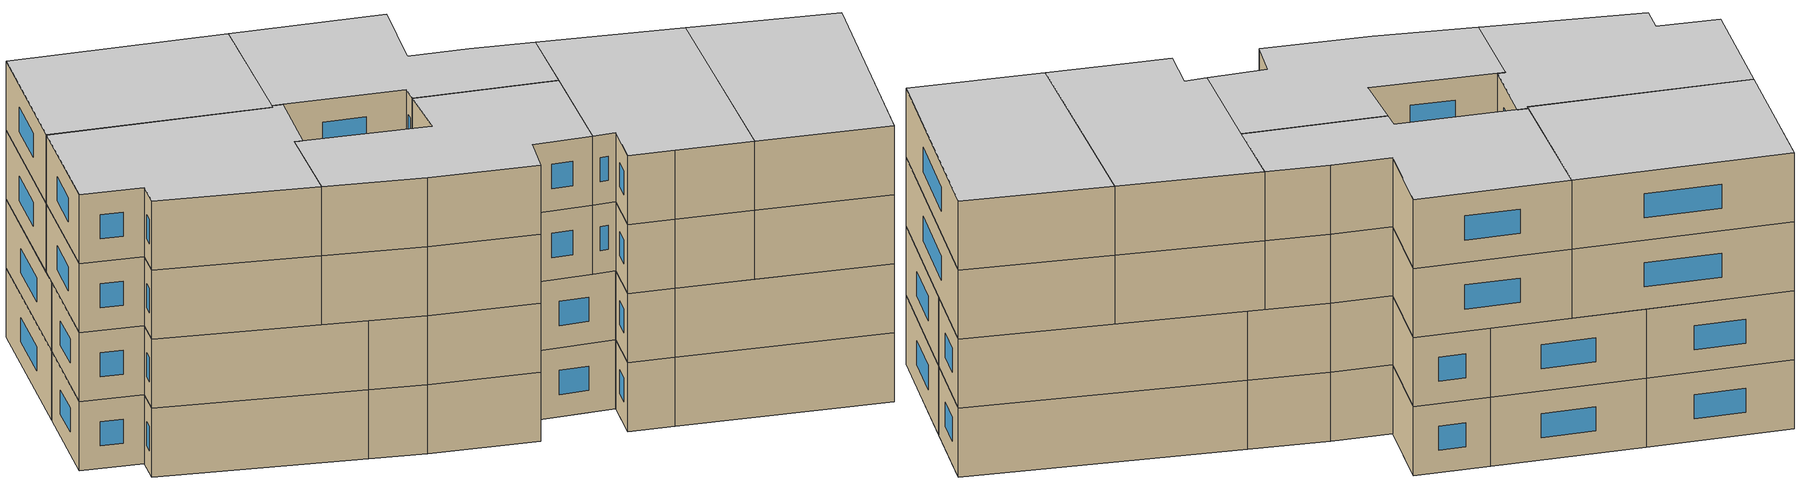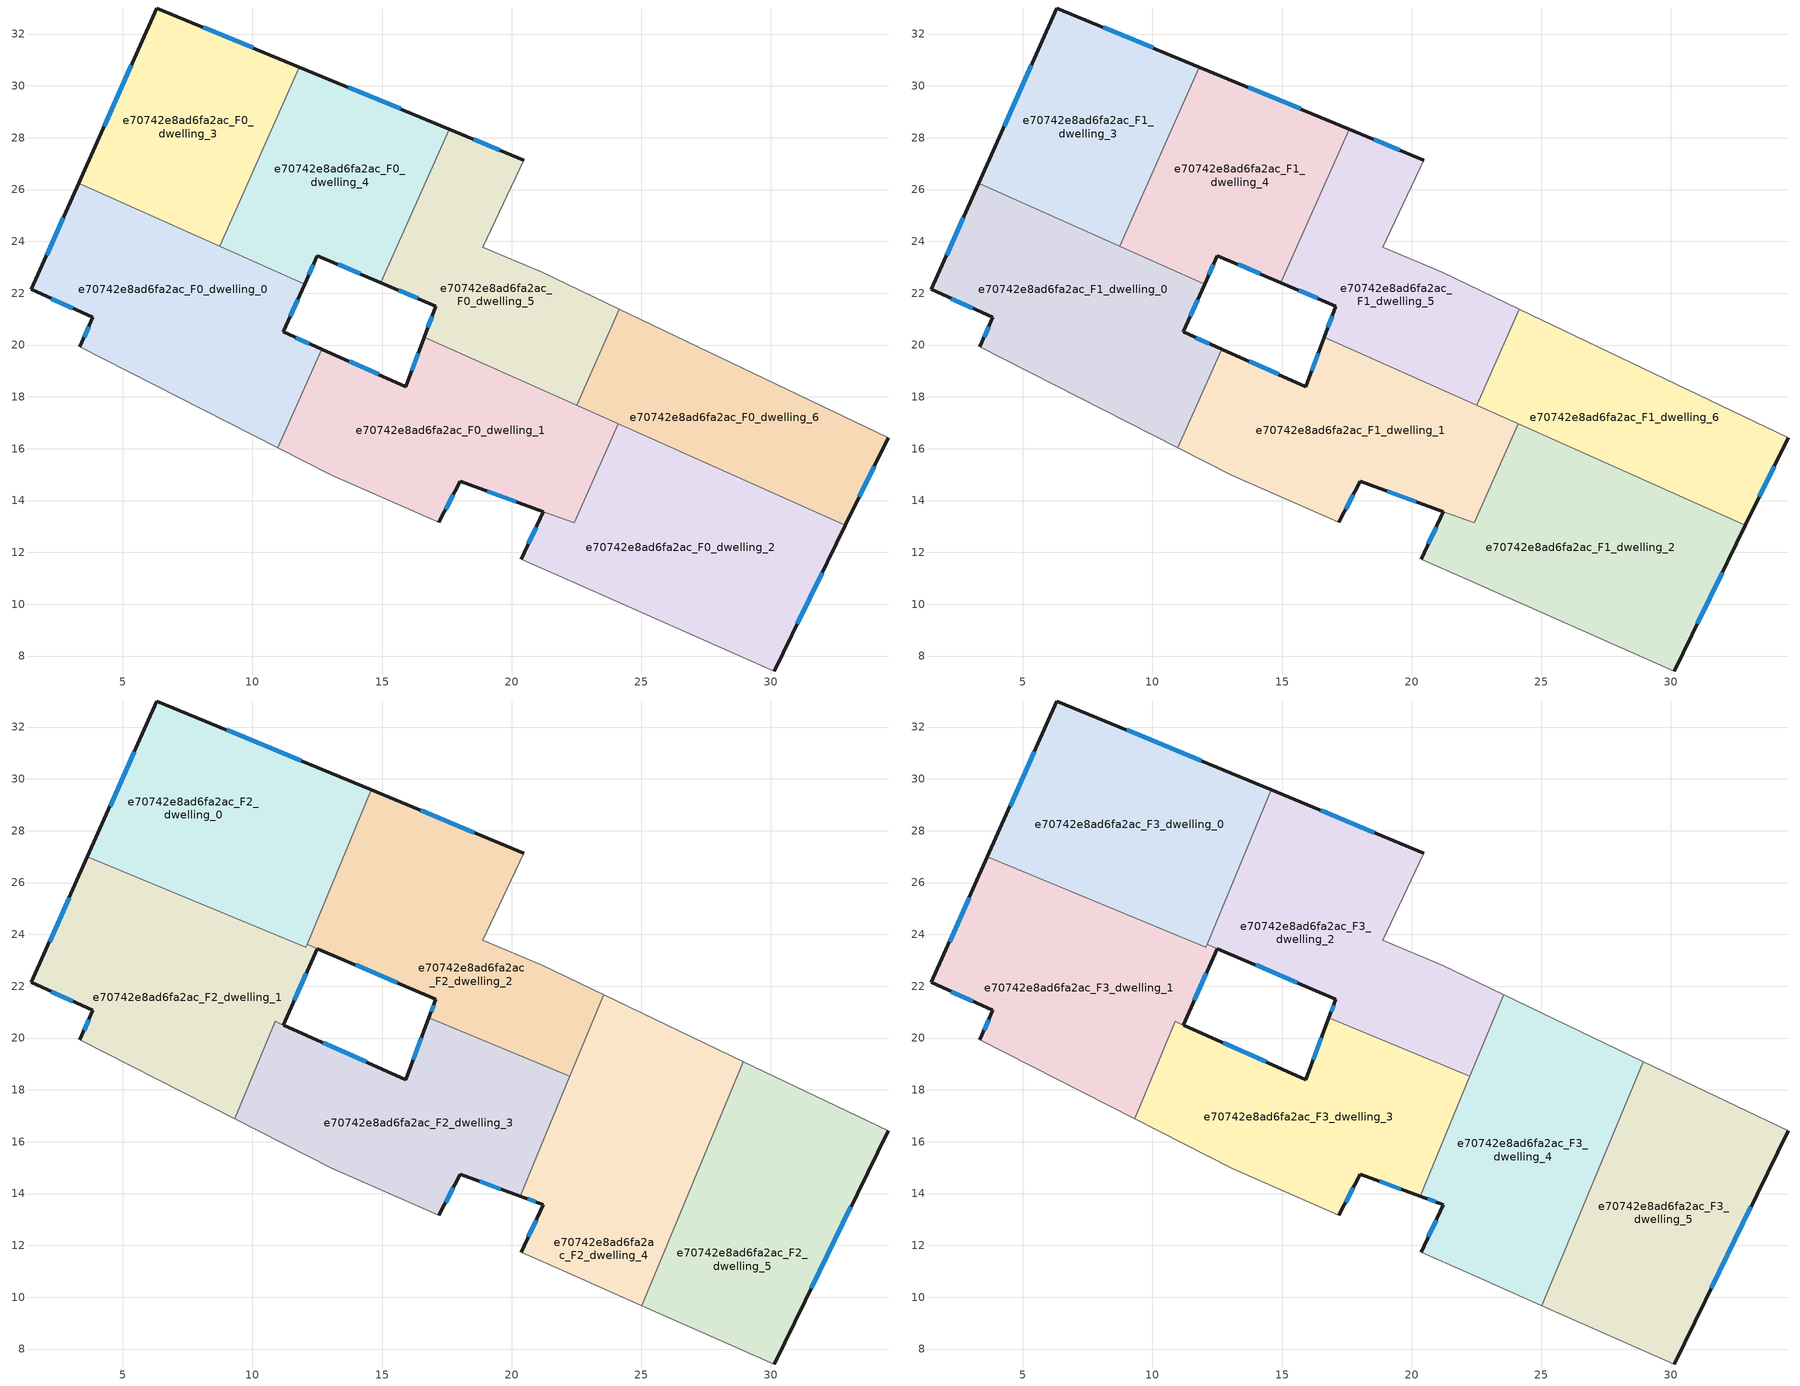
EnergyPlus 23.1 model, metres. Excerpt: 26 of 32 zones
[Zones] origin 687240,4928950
e70742e8ad6fa2ac_F0_dwelling_0
 floor ground (EU_floor_Construction): 12.01,22.35 11.19,20.5 12.68,19.84 10.98,16.04 3.34,19.93 3.84,21.07 1.47,22.14 3.3,26.23 z0
 wall outside (EU_wall_Construction): 12.68,19.84 11.19,20.5 12.01,22.35 / 3.3,26.23 1.47,22.14 3.84,21.07 3.34,19.93 z0:3
 wall to e70742e8ad6fa2ac_F0_dwelling_1 (EU_wall_Construction): 10.98,16.04 12.68,19.84 z0:3
 wall adiabatic (EU_wall_Construction): 3.34,19.93 10.98,16.04 z0:3
 wall to e70742e8ad6fa2ac_F0_dwelling_3 (EU_wall_Construction): 8.73,23.81 3.3,26.23 z0:3
 wall to e70742e8ad6fa2ac_F0_dwelling_4 (EU_wall_Construction): 12.01,22.35 8.73,23.81 z0:3
 window (EU_Window_Construction): 12.19,20.06 11.68,20.29 / 3.68,20.7 3.51,20.3 / 2.24,21.79 3.07,21.42 / 2.7,24.9 2.07,23.47 / 11.46,21.11 11.75,21.75 z0.98:2.02
e70742e8ad6fa2ac_F0_dwelling_1
 floor ground (EU_floor_Construction): 24.12,16.96 22.42,13.14 18.01,14.75 17.19,13.16 13.05,14.99 10.98,16.04 12.68,19.84 15.92,18.39 16.63,20.29 z0
 wall outside (EU_wall_Construction): 17.19,13.16 18.01,14.75 21.22,13.58 / 16.63,20.29 15.92,18.39 12.68,19.84 z0:3
 wall adiabatic (EU_wall_Construction): 10.98,16.04 13.05,14.99 17.19,13.16 z0:3
 wall to e70742e8ad6fa2ac_F0_dwelling_2 (EU_wall_Construction): 21.22,13.58 22.42,13.14 24.12,16.96 z0:3
 wall to e70742e8ad6fa2ac_F0_dwelling_5 (EU_wall_Construction): 22.51,17.67 16.63,20.29 z0:3
 wall to e70742e8ad6fa2ac_F0_dwelling_6 (EU_wall_Construction): 24.12,16.96 22.51,17.67 z0:3
 window (EU_Window_Construction): 19.06,14.37 20.18,13.96 / 17.46,13.67 17.75,14.23 / 14.87,18.87 13.73,19.37 / 16.4,19.68 16.15,19.01 z0.98:2.02
e70742e8ad6fa2ac_F0_dwelling_2
 floor ground (EU_floor_Construction): 32.88,13.05 30.12,7.42 22.12,10.96 20.37,11.75 21.22,13.58 22.42,13.14 24.12,16.96 z0
 wall outside (EU_wall_Construction): 21.22,13.58 20.37,11.75 / 30.12,7.42 32.88,13.05 z0:3
 wall adiabatic (EU_wall_Construction): 20.37,11.75 22.12,10.96 30.12,7.42 z0:3
 wall to e70742e8ad6fa2ac_F0_dwelling_6 (EU_wall_Construction): 32.88,13.05 24.12,16.96 z0:3
 window (EU_Window_Construction): 20.95,12.98 20.65,12.34 / 31.02,9.25 31.98,11.22 z0.98:2.02
e70742e8ad6fa2ac_F0_dwelling_3
 floor ground (EU_floor_Construction): 11.81,30.72 8.73,23.81 3.3,26.23 6.31,33 z0
 wall outside (EU_wall_Construction): 11.81,30.72 6.31,33 3.3,26.23 z0:3
 wall to e70742e8ad6fa2ac_F0_dwelling_4 (EU_wall_Construction): 8.73,23.81 11.81,30.72 z0:3
 window (EU_Window_Construction): 5.33,30.8 4.28,28.44 / 10.03,31.47 8.1,32.26 z0.98:2.02
e70742e8ad6fa2ac_F0_dwelling_4
 floor ground (EU_floor_Construction): 17.59,28.33 14.96,22.41 12.5,23.46 12.01,22.35 8.73,23.81 11.81,30.72 z0
 wall outside (EU_wall_Construction): 12.01,22.35 12.5,23.46 14.96,22.41 / 17.59,28.33 11.81,30.72 z0:3
 wall to e70742e8ad6fa2ac_F0_dwelling_5 (EU_wall_Construction): 14.96,22.41 17.59,28.33 z0:3
 window (EU_Window_Construction): 12.17,22.71 12.34,23.1 / 15.71,29.11 13.69,29.95 / 13.3,23.11 14.16,22.75 z0.98:2.02
e70742e8ad6fa2ac_F0_dwelling_5
 floor ground (EU_floor_Construction): 20.47,27.13 18.88,23.78 21.17,22.82 24.16,21.38 22.51,17.67 16.63,20.29 17.07,21.5 14.96,22.41 17.59,28.33 z0
 wall outside (EU_wall_Construction): 14.96,22.41 17.07,21.5 16.63,20.29 / 20.47,27.13 17.59,28.33 z0:3
 wall adiabatic (EU_wall_Construction): 24.16,21.38 21.17,22.82 18.88,23.78 20.47,27.13 z0:3
 wall to e70742e8ad6fa2ac_F0_dwelling_6 (EU_wall_Construction): 22.51,17.67 24.16,21.38 z0:3
 window (EU_Window_Construction): 16.93,21.11 16.77,20.69 / 15.64,22.12 16.39,21.8 / 19.54,27.52 18.53,27.94 z0.98:2.02
e70742e8ad6fa2ac_F0_dwelling_6
 floor ground (EU_floor_Construction): 34.52,16.42 32.88,13.05 22.51,17.67 24.16,21.38 z0
 wall outside (EU_wall_Construction): 32.88,13.05 34.52,16.42 z0:3
 wall adiabatic (EU_wall_Construction): 34.52,16.42 24.16,21.38 z0:3
 window (EU_Window_Construction): 33.41,14.15 33.99,15.32 z0.98:2.02
e70742e8ad6fa2ac_F1_dwelling_0
 floor to e70742e8ad6fa2ac_F0_dwelling_0 (EU_floor_Construction): 12.01,22.35 11.19,20.5 12.68,19.84 10.98,16.04 3.34,19.93 3.84,21.07 1.47,22.14 3.3,26.23 z3
 wall outside (EU_wall_Construction): 12.68,19.84 11.19,20.5 12.01,22.35 / 3.3,26.23 1.47,22.14 3.84,21.07 3.34,19.93 z3:6
 wall to e70742e8ad6fa2ac_F1_dwelling_1 (EU_wall_Construction): 10.98,16.04 12.68,19.84 z3:6
 wall adiabatic (EU_wall_Construction): 3.34,19.93 10.98,16.04 z3:6
 wall to e70742e8ad6fa2ac_F1_dwelling_3 (EU_wall_Construction): 8.73,23.81 3.3,26.23 z3:6
 wall to e70742e8ad6fa2ac_F1_dwelling_4 (EU_wall_Construction): 12.01,22.35 8.73,23.81 z3:6
 window (EU_Window_Construction): 12.19,20.06 11.68,20.29 / 3.68,20.7 3.51,20.3 / 2.24,21.79 3.07,21.42 / 2.7,24.9 2.07,23.47 / 11.46,21.11 11.75,21.75 z3.98:5.02
e70742e8ad6fa2ac_F1_dwelling_1
 floor to e70742e8ad6fa2ac_F0_dwelling_1 (EU_floor_Construction): 24.12,16.96 22.42,13.14 18.01,14.75 17.19,13.16 13.05,14.99 10.98,16.04 12.68,19.84 15.92,18.39 16.63,20.29 z3
 wall outside (EU_wall_Construction): 17.19,13.16 18.01,14.75 21.22,13.58 / 16.63,20.29 15.92,18.39 12.68,19.84 z3:6
 wall adiabatic (EU_wall_Construction): 10.98,16.04 13.05,14.99 17.19,13.16 z3:6
 wall to e70742e8ad6fa2ac_F1_dwelling_2 (EU_wall_Construction): 21.22,13.58 22.42,13.14 24.12,16.96 z3:6
 wall to e70742e8ad6fa2ac_F1_dwelling_5 (EU_wall_Construction): 22.51,17.67 16.63,20.29 z3:6
 wall to e70742e8ad6fa2ac_F1_dwelling_6 (EU_wall_Construction): 24.12,16.96 22.51,17.67 z3:6
 window (EU_Window_Construction): 19.06,14.37 20.18,13.96 / 17.46,13.67 17.75,14.23 / 14.87,18.87 13.73,19.37 / 16.4,19.68 16.15,19.01 z3.98:5.02
e70742e8ad6fa2ac_F1_dwelling_2
 floor to e70742e8ad6fa2ac_F0_dwelling_2 (EU_floor_Construction): 32.88,13.05 30.12,7.42 22.12,10.96 20.37,11.75 21.22,13.58 22.42,13.14 24.12,16.96 z3
 wall outside (EU_wall_Construction): 21.22,13.58 20.37,11.75 / 30.12,7.42 32.88,13.05 z3:6
 wall adiabatic (EU_wall_Construction): 20.37,11.75 22.12,10.96 30.12,7.42 z3:6
 wall to e70742e8ad6fa2ac_F1_dwelling_6 (EU_wall_Construction): 32.88,13.05 24.12,16.96 z3:6
 window (EU_Window_Construction): 20.95,12.98 20.65,12.34 / 31.02,9.25 31.98,11.22 z3.98:5.02
e70742e8ad6fa2ac_F1_dwelling_3
 floor to e70742e8ad6fa2ac_F0_dwelling_3 (EU_floor_Construction): 11.81,30.72 8.73,23.81 3.3,26.23 6.31,33 z3
 wall outside (EU_wall_Construction): 11.81,30.72 6.31,33 3.3,26.23 z3:6
 wall to e70742e8ad6fa2ac_F1_dwelling_4 (EU_wall_Construction): 8.73,23.81 11.81,30.72 z3:6
 window (EU_Window_Construction): 5.33,30.8 4.28,28.44 / 10.03,31.47 8.1,32.26 z3.98:5.02
e70742e8ad6fa2ac_F1_dwelling_4
 floor to e70742e8ad6fa2ac_F0_dwelling_4 (EU_floor_Construction): 17.59,28.33 14.96,22.41 12.5,23.46 12.01,22.35 8.73,23.81 11.81,30.72 z3
 wall outside (EU_wall_Construction): 12.01,22.35 12.5,23.46 14.96,22.41 / 17.59,28.33 11.81,30.72 z3:6
 wall to e70742e8ad6fa2ac_F1_dwelling_5 (EU_wall_Construction): 14.96,22.41 17.59,28.33 z3:6
 window (EU_Window_Construction): 12.17,22.71 12.34,23.1 / 15.71,29.11 13.69,29.95 / 13.3,23.11 14.16,22.75 z3.98:5.02
e70742e8ad6fa2ac_F1_dwelling_5
 floor to e70742e8ad6fa2ac_F0_dwelling_5 (EU_floor_Construction): 20.47,27.13 18.88,23.78 21.17,22.82 24.16,21.38 22.51,17.67 16.63,20.29 17.07,21.5 14.96,22.41 17.59,28.33 z3
 wall outside (EU_wall_Construction): 14.96,22.41 17.07,21.5 16.63,20.29 / 20.47,27.13 17.59,28.33 z3:6
 wall adiabatic (EU_wall_Construction): 24.16,21.38 21.17,22.82 18.88,23.78 20.47,27.13 z3:6
 wall to e70742e8ad6fa2ac_F1_dwelling_6 (EU_wall_Construction): 22.51,17.67 24.16,21.38 z3:6
 window (EU_Window_Construction): 16.93,21.11 16.77,20.69 / 15.64,22.12 16.39,21.8 / 19.54,27.52 18.53,27.94 z3.98:5.02
e70742e8ad6fa2ac_F1_dwelling_6
 floor to e70742e8ad6fa2ac_F0_dwelling_6 (EU_floor_Construction): 34.52,16.42 32.88,13.05 22.51,17.67 24.16,21.38 z3
 wall outside (EU_wall_Construction): 32.88,13.05 34.52,16.42 z3:6
 wall adiabatic (EU_wall_Construction): 34.52,16.42 24.16,21.38 z3:6
 window (EU_Window_Construction): 33.41,14.15 33.99,15.32 z3.98:5.02
e70742e8ad6fa2ac_F2_dwelling_0
 floor to e70742e8ad6fa2ac_F1_dwelling_3 (EU_floor_Construction): 11.81,30.72 9.13,24.71 3.63,26.99 6.31,33 z6
 floor to e70742e8ad6fa2ac_F1_dwelling_4 (EU_floor_Construction): 14.58,29.58 12.06,23.5 9.13,24.71 11.81,30.72 z6
 wall outside (EU_wall_Construction): 14.58,29.58 6.31,33 3.63,26.99 z6:9
 wall to e70742e8ad6fa2ac_F2_dwelling_1 (EU_wall_Construction): 3.63,26.99 12.06,23.5 12.11,23.62 z6:9
 wall to e70742e8ad6fa2ac_F2_dwelling_2 (EU_wall_Construction): 12.11,23.63 14.58,29.58 z6:9
 window (EU_Window_Construction): 5.44,31.05 4.51,28.95 / 11.89,30.69 9,31.89 z6.98:8.02
e70742e8ad6fa2ac_F2_dwelling_1
 floor to e70742e8ad6fa2ac_F1_dwelling_0 (EU_floor_Construction): 12.01,22.35 11.19,20.5 10.88,20.64 9.32,16.89 3.34,19.93 3.84,21.07 1.47,22.14 3.3,26.23 z6
 floor to e70742e8ad6fa2ac_F1_dwelling_3 (EU_floor_Construction): 9.13,24.71 8.73,23.81 3.3,26.23 3.63,26.99 z6
 floor to e70742e8ad6fa2ac_F1_dwelling_4 (EU_floor_Construction): 12.11,23.62 12.5,23.46 12.01,22.35 8.73,23.81 9.13,24.71 12.06,23.5 z6
 wall outside (EU_wall_Construction): 3.63,26.99 1.47,22.14 3.84,21.07 3.34,19.93 / 11.2,20.5 12.5,23.46 z6:9
 wall to e70742e8ad6fa2ac_F2_dwelling_3 (EU_wall_Construction): 9.32,16.89 10.88,20.64 11.19,20.5 z6:9
 wall adiabatic (EU_wall_Construction): 3.34,19.93 9.32,16.89 z6:9
 wall to e70742e8ad6fa2ac_F2_dwelling_2 (EU_wall_Construction): 12.5,23.46 12.11,23.62 z6:9
 window (EU_Window_Construction): 3.68,20.7 3.51,20.3 / 2.24,21.79 3.07,21.42 / 2.93,25.42 2.18,23.72 / 11.62,21.46 12.08,22.49 z6.98:8.02
e70742e8ad6fa2ac_F2_dwelling_2
 floor to e70742e8ad6fa2ac_F1_dwelling_5 (EU_floor_Construction): 20.47,27.13 18.88,23.78 21.17,22.82 23.55,21.67 22.25,18.53 16.81,20.78 17.07,21.5 14.96,22.41 17.59,28.33 z6
 floor to e70742e8ad6fa2ac_F1_dwelling_4 (EU_floor_Construction): 17.59,28.33 14.96,22.41 12.11,23.62 14.58,29.58 z6
 wall outside (EU_wall_Construction): 20.47,27.13 14.58,29.58 / 12.51,23.45 17.07,21.5 16.81,20.78 z6:9
 wall adiabatic (EU_wall_Construction): 23.55,21.67 21.17,22.82 18.88,23.78 20.47,27.13 z6:9
 wall to e70742e8ad6fa2ac_F2_dwelling_3 (EU_wall_Construction): 16.81,20.78 22.25,18.53 z6:9
 wall to e70742e8ad6fa2ac_F2_dwelling_4 (EU_wall_Construction): 22.25,18.53 23.55,21.67 z6:9
 window (EU_Window_Construction): 18.56,27.93 16.5,28.78 / 16.99,21.27 16.89,21.02 / 13.99,22.82 15.59,22.14 z6.98:8.02
e70742e8ad6fa2ac_F2_dwelling_3
 floor to e70742e8ad6fa2ac_F1_dwelling_1 (EU_floor_Construction): 21.99,17.9 20.33,13.9 18.01,14.75 17.19,13.16 13.05,14.99 10.98,16.04 12.68,19.84 15.92,18.39 16.63,20.29 z6
 floor to e70742e8ad6fa2ac_F1_dwelling_0 (EU_floor_Construction): 12.68,19.84 10.98,16.04 9.32,16.89 10.88,20.64 11.2,20.5 z6
 floor to e70742e8ad6fa2ac_F1_dwelling_5 (EU_floor_Construction): 22.25,18.53 21.99,17.9 16.63,20.29 16.81,20.78 z6
 wall outside (EU_wall_Construction): 16.81,20.78 15.92,18.39 11.2,20.5 / 17.19,13.16 18.01,14.75 20.33,13.9 z6:9
 wall adiabatic (EU_wall_Construction): 9.32,16.89 13.05,14.99 17.19,13.16 z6:9
 wall to e70742e8ad6fa2ac_F2_dwelling_4 (EU_wall_Construction): 20.33,13.9 22.25,18.53 z6:9
 window (EU_Window_Construction): 14.39,19.08 12.74,19.82 / 16.52,20.01 16.21,19.17 / 18.77,14.47 19.58,14.18 / 17.46,13.67 17.75,14.23 z6.98:8.02
e70742e8ad6fa2ac_F2_dwelling_4
 floor to e70742e8ad6fa2ac_F1_dwelling_6 (EU_floor_Construction): 28.93,19.1 27.43,15.48 22.51,17.67 24.16,21.38 z6
 floor to e70742e8ad6fa2ac_F1_dwelling_1 (EU_floor_Construction): 24.12,16.95 22.42,13.14 20.33,13.9 21.99,17.9 z6
 floor to e70742e8ad6fa2ac_F1_dwelling_2 (EU_floor_Construction): 27.43,15.48 25.03,9.68 22.12,10.96 20.37,11.75 21.22,13.58 22.42,13.14 24.12,16.95 z6
 floor to e70742e8ad6fa2ac_F1_dwelling_5 (EU_floor_Construction): 24.16,21.38 22.51,17.67 21.99,17.9 23.55,21.67 z6
 wall outside (EU_wall_Construction): 20.33,13.9 21.22,13.58 20.37,11.75 z6:9
 wall adiabatic (EU_wall_Construction): 20.37,11.75 22.12,10.96 25.03,9.68 / 28.93,19.1 23.55,21.67 z6:9
 wall to e70742e8ad6fa2ac_F2_dwelling_5 (EU_wall_Construction): 25.03,9.68 28.93,19.1 z6:9
 window (EU_Window_Construction): 20.95,12.98 20.65,12.34 / 20.62,13.79 20.93,13.68 z6.98:8.02
e70742e8ad6fa2ac_F2_dwelling_5
 floor to e70742e8ad6fa2ac_F1_dwelling_2 (EU_floor_Construction): 32.88,13.05 30.12,7.42 25.03,9.68 27.43,15.48 z6
 floor to e70742e8ad6fa2ac_F1_dwelling_6 (EU_floor_Construction): 34.52,16.42 32.88,13.05 27.43,15.48 28.93,19.1 z6
 wall outside (EU_wall_Construction): 30.12,7.42 34.52,16.42 z6:9
 wall adiabatic (EU_wall_Construction): 34.52,16.42 28.93,19.1 / 25.03,9.68 30.12,7.42 z6:9
 window (EU_Window_Construction): 31.55,10.35 33.09,13.49 z6.98:8.02
e70742e8ad6fa2ac_F3_dwelling_0
 floor to e70742e8ad6fa2ac_F2_dwelling_0 (EU_floor_Construction): 14.58,29.58 12.06,23.5 3.63,26.99 6.31,33 z9
 wall outside (EU_wall_Construction): 14.58,29.58 6.31,33 3.63,26.99 z9:12
 wall to e70742e8ad6fa2ac_F3_dwelling_1 (EU_wall_Construction): 3.63,26.99 12.06,23.5 12.11,23.62 z9:12
 wall to e70742e8ad6fa2ac_F3_dwelling_2 (EU_wall_Construction): 12.11,23.63 14.58,29.58 z9:12
 window (EU_Window_Construction): 5.44,31.05 4.51,28.95 / 11.89,30.69 9,31.89 z9.98:11.02
 ceiling to e70742e8ad6fa2ac_F4_dwelling_0 (EU_floor_Construction): 12.06,23.5 14.58,29.58 6.31,33 3.63,26.99 z12
e70742e8ad6fa2ac_F3_dwelling_1
 floor to e70742e8ad6fa2ac_F2_dwelling_1 (EU_floor_Construction): 12.11,23.62 12.5,23.46 11.2,20.5 10.88,20.64 9.32,16.89 3.34,19.93 3.84,21.07 1.47,22.14 3.63,26.99 12.06,23.5 z9
 wall outside (EU_wall_Construction): 3.63,26.99 1.47,22.14 3.84,21.07 3.34,19.93 / 11.2,20.5 12.5,23.46 z9:12
 wall to e70742e8ad6fa2ac_F3_dwelling_3 (EU_wall_Construction): 9.32,16.89 10.88,20.64 11.19,20.5 z9:12
 wall adiabatic (EU_wall_Construction): 3.34,19.93 9.32,16.89 z9:12
 wall to e70742e8ad6fa2ac_F3_dwelling_2 (EU_wall_Construction): 12.5,23.46 12.11,23.62 z9:12
 window (EU_Window_Construction): 3.68,20.7 3.51,20.3 / 2.24,21.79 3.07,21.42 / 2.93,25.42 2.18,23.72 / 11.62,21.46 12.08,22.49 z9.98:11.02
 ceiling to e70742e8ad6fa2ac_F4_dwelling_1 (EU_floor_Construction): 9.32,16.89 10.88,20.64 11.2,20.5 12.5,23.46 12.11,23.62 12.06,23.5 3.63,26.99 1.47,22.14 3.84,21.07 3.34,19.93 z12
e70742e8ad6fa2ac_F3_dwelling_2
 floor to e70742e8ad6fa2ac_F2_dwelling_2 (EU_floor_Construction): 20.47,27.13 18.88,23.78 21.17,22.82 23.55,21.67 22.25,18.53 16.81,20.78 17.07,21.5 12.11,23.63 14.58,29.58 z9
 wall outside (EU_wall_Construction): 20.47,27.13 14.58,29.58 / 12.51,23.45 17.07,21.5 16.81,20.78 z9:12
 wall adiabatic (EU_wall_Construction): 23.55,21.67 21.17,22.82 18.88,23.78 20.47,27.13 z9:12
 wall to e70742e8ad6fa2ac_F3_dwelling_3 (EU_wall_Construction): 16.81,20.78 22.25,18.53 z9:12
 wall to e70742e8ad6fa2ac_F3_dwelling_4 (EU_wall_Construction): 22.25,18.53 23.55,21.67 z9:12
 window (EU_Window_Construction): 18.56,27.93 16.5,28.78 / 16.99,21.27 16.89,21.02 / 13.99,22.82 15.59,22.14 z9.98:11.02
 ceiling to e70742e8ad6fa2ac_F4_dwelling_2 (EU_floor_Construction): 22.25,18.53 23.55,21.67 21.17,22.82 18.88,23.78 20.47,27.13 14.58,29.58 12.11,23.63 17.07,21.5 16.81,20.78 z12
e70742e8ad6fa2ac_F3_dwelling_3
 floor to e70742e8ad6fa2ac_F2_dwelling_3 (EU_floor_Construction): 22.25,18.53 20.33,13.9 18.01,14.75 17.19,13.16 13.05,14.99 9.32,16.89 10.88,20.64 11.2,20.5 15.92,18.39 16.81,20.78 z9
 wall outside (EU_wall_Construction): 16.81,20.78 15.92,18.39 11.2,20.5 / 17.19,13.16 18.01,14.75 20.33,13.9 z9:12
 wall adiabatic (EU_wall_Construction): 9.32,16.89 13.05,14.99 17.19,13.16 z9:12
 wall to e70742e8ad6fa2ac_F3_dwelling_4 (EU_wall_Construction): 20.33,13.9 22.25,18.53 z9:12
 window (EU_Window_Construction): 14.39,19.08 12.74,19.82 / 16.52,20.01 16.21,19.17 / 18.77,14.47 19.58,14.18 / 17.46,13.67 17.75,14.23 z9.98:11.02
 ceiling to e70742e8ad6fa2ac_F4_dwelling_3 (EU_floor_Construction): 20.33,13.9 22.25,18.53 16.81,20.78 15.92,18.39 11.2,20.5 10.88,20.64 9.32,16.89 13.05,14.99 17.19,13.16 18.01,14.75 z12
e70742e8ad6fa2ac_F3_dwelling_4
 floor to e70742e8ad6fa2ac_F2_dwelling_4 (EU_floor_Construction): 28.93,19.1 25.03,9.68 22.12,10.96 20.37,11.75 21.22,13.58 20.33,13.9 23.55,21.67 z9
 wall outside (EU_wall_Construction): 20.33,13.9 21.22,13.58 20.37,11.75 z9:12
 wall adiabatic (EU_wall_Construction): 20.37,11.75 22.12,10.96 25.03,9.68 / 28.93,19.1 23.55,21.67 z9:12
 wall to e70742e8ad6fa2ac_F3_dwelling_5 (EU_wall_Construction): 25.03,9.68 28.93,19.1 z9:12
 window (EU_Window_Construction): 20.95,12.98 20.65,12.34 / 20.62,13.79 20.93,13.68 z9.98:11.02
 ceiling to e70742e8ad6fa2ac_F4_dwelling_4 (EU_floor_Construction): 25.03,9.68 28.93,19.1 23.55,21.67 20.33,13.9 21.22,13.58 20.37,11.75 22.12,10.96 z12
e70742e8ad6fa2ac_F3_dwelling_5
 floor to e70742e8ad6fa2ac_F2_dwelling_5 (EU_floor_Construction): 34.52,16.42 30.12,7.42 25.03,9.68 28.93,19.1 z9
 wall outside (EU_wall_Construction): 30.12,7.42 34.52,16.42 z9:12
 wall adiabatic (EU_wall_Construction): 34.52,16.42 28.93,19.1 / 25.03,9.68 30.12,7.42 z9:12
 window (EU_Window_Construction): 31.55,10.35 33.09,13.49 z9.98:11.02
 ceiling to e70742e8ad6fa2ac_F4_dwelling_5 (EU_floor_Construction): 30.12,7.42 34.52,16.42 28.93,19.1 25.03,9.68 z12
[Building]
EU S2 Campaign: North Axis=0; Terrain=City; Solar Distribution=FullExterior
[Site:Location]
Bologna: Latitude=44.5; Longitude=11.25; Time Zone=1; Elevation=37
[SizingPeriod:WeatherFileDays]
AnnualSizingPeriod: Begin Month=1; Begin Day of Month=1; End Month=12; End Day of Month=31; Day of Week for Start Day=Monday; Use Weather File Daylight Saving Period=No; Use Weather File Rain and Snow Indicators=No
[MATERIAL]
EU_InternalMass_Material: Roughness=MediumRough; Thickness=0.1; Conductivity=1; Density=1800; Specific Heat=900; Thermal Absorptance=0.9; Solar Absorptance=0.7; Visible Absorptance=0.7
[MATERIAL:NOMASS] Roughness=MediumRough; Thermal Absorptance=0.9; Solar Absorptance=0.7; Visible Absorptance=0.7
Name | Thermal Resistance
EU_wall_NoMass | 0.905828
EU_floor_NoMass | 0.67114
[WINDOWMATERIAL:SIMPLEGLAZINGSYSTEM]
EU_Window_SimpleGlazing: UFactor=4.52486; Solar Heat Gain Coefficient=0.85; Visible Transmittance=0.85
[CONSTRUCTION]
EU_wall_Construction: EU_wall_NoMass
EU_floor_Construction: EU_floor_NoMass
EU_Window_Construction: EU_Window_SimpleGlazing
EU_InternalMass_Construction: EU_InternalMass_Material
[ZONE] Type=1; Multiplier=1; Ceiling Height=autocalculate; Floor Area=autocalculate; Part of Total Floor Area=Yes
Name | Volume
e70742e8ad6fa2ac_F0_dwelling_0; e70742e8ad6fa2ac_F1_dwelling_0 | 178.3125
e70742e8ad6fa2ac_F2_dwelling_0; e70742e8ad6fa2ac_F3_dwelling_0 | 178.336
e70742e8ad6fa2ac_F0_dwelling_1; e70742e8ad6fa2ac_F1_dwelling_1 | 170.379
e70742e8ad6fa2ac_F2_dwelling_1; e70742e8ad6fa2ac_F3_dwelling_1 | 182.168
e70742e8ad6fa2ac_F0_dwelling_2; e70742e8ad6fa2ac_F1_dwelling_2 | 186.266
e70742e8ad6fa2ac_F2_dwelling_2 | 177.268
e70742e8ad6fa2ac_F3_dwelling_2 | 177.224
e70742e8ad6fa2ac_F0_dwelling_3; e70742e8ad6fa2ac_F1_dwelling_3 | 133.767
e70742e8ad6fa2ac_F2_dwelling_3; e70742e8ad6fa2ac_F3_dwelling_3 | 175.513
e70742e8ad6fa2ac_F0_dwelling_4; e70742e8ad6fa2ac_F1_dwelling_4 | 133.73
e70742e8ad6fa2ac_F2_dwelling_4; e70742e8ad6fa2ac_F3_dwelling_4 | 178.325
e70742e8ad6fa2ac_F0_dwelling_5; e70742e8ad6fa2ac_F1_dwelling_5 | 133.755
e70742e8ad6fa2ac_F2_dwelling_5; e70742e8ad6fa2ac_F3_dwelling_5 | 178.311
e70742e8ad6fa2ac_F0_dwelling_6; e70742e8ad6fa2ac_F1_dwelling_6 | 133.756
[INTERNALMASS] Construction=EU_InternalMass_Construction
Name | Zone or ZoneList | Surface Area
e70742e8ad6fa2ac_F0_dwelling_0_EU_InternalMass | e70742e8ad6fa2ac_F0_dwelling_0 | 59.4376
e70742e8ad6fa2ac_F0_dwelling_1_EU_InternalMass | e70742e8ad6fa2ac_F0_dwelling_1 | 56.7932
e70742e8ad6fa2ac_F0_dwelling_2_EU_InternalMass | e70742e8ad6fa2ac_F0_dwelling_2 | 62.0885
e70742e8ad6fa2ac_F0_dwelling_3_EU_InternalMass | e70742e8ad6fa2ac_F0_dwelling_3 | 44.5891
e70742e8ad6fa2ac_F0_dwelling_4_EU_InternalMass | e70742e8ad6fa2ac_F0_dwelling_4 | 44.5769
e70742e8ad6fa2ac_F0_dwelling_5_EU_InternalMass | e70742e8ad6fa2ac_F0_dwelling_5 | 44.5851
e70742e8ad6fa2ac_F0_dwelling_6_EU_InternalMass | e70742e8ad6fa2ac_F0_dwelling_6 | 44.5852
e70742e8ad6fa2ac_F1_dwelling_0_EU_InternalMass | e70742e8ad6fa2ac_F1_dwelling_0 | 59.4376
e70742e8ad6fa2ac_F1_dwelling_1_EU_InternalMass | e70742e8ad6fa2ac_F1_dwelling_1 | 56.7932
e70742e8ad6fa2ac_F1_dwelling_2_EU_InternalMass | e70742e8ad6fa2ac_F1_dwelling_2 | 62.0885
e70742e8ad6fa2ac_F1_dwelling_3_EU_InternalMass | e70742e8ad6fa2ac_F1_dwelling_3 | 44.5891
e70742e8ad6fa2ac_F1_dwelling_4_EU_InternalMass | e70742e8ad6fa2ac_F1_dwelling_4 | 44.5769
e70742e8ad6fa2ac_F1_dwelling_5_EU_InternalMass | e70742e8ad6fa2ac_F1_dwelling_5 | 44.5851
e70742e8ad6fa2ac_F1_dwelling_6_EU_InternalMass | e70742e8ad6fa2ac_F1_dwelling_6 | 44.5852
e70742e8ad6fa2ac_F2_dwelling_0_EU_InternalMass | e70742e8ad6fa2ac_F2_dwelling_0 | 59.4447
e70742e8ad6fa2ac_F2_dwelling_1_EU_InternalMass | e70742e8ad6fa2ac_F2_dwelling_1 | 60.727
e70742e8ad6fa2ac_F2_dwelling_2_EU_InternalMass | e70742e8ad6fa2ac_F2_dwelling_2 | 59.0912
e70742e8ad6fa2ac_F2_dwelling_3_EU_InternalMass | e70742e8ad6fa2ac_F2_dwelling_3 | 58.5026
e70742e8ad6fa2ac_F2_dwelling_4_EU_InternalMass | e70742e8ad6fa2ac_F2_dwelling_4 | 59.4416
e70742e8ad6fa2ac_F2_dwelling_5_EU_InternalMass | e70742e8ad6fa2ac_F2_dwelling_5 | 59.4372
e70742e8ad6fa2ac_F3_dwelling_0_EU_InternalMass | e70742e8ad6fa2ac_F3_dwelling_0 | 59.4447
e70742e8ad6fa2ac_F3_dwelling_1_EU_InternalMass | e70742e8ad6fa2ac_F3_dwelling_1 | 60.727
e70742e8ad6fa2ac_F3_dwelling_2_EU_InternalMass | e70742e8ad6fa2ac_F3_dwelling_2 | 59.0912
e70742e8ad6fa2ac_F3_dwelling_3_EU_InternalMass | e70742e8ad6fa2ac_F3_dwelling_3 | 58.5026
e70742e8ad6fa2ac_F3_dwelling_4_EU_InternalMass | e70742e8ad6fa2ac_F3_dwelling_4 | 59.4416
e70742e8ad6fa2ac_F3_dwelling_5_EU_InternalMass | e70742e8ad6fa2ac_F3_dwelling_5 | 59.4372
[OTHEREQUIPMENT] Fuel Type=Electricity; Design Level Calculation Method=Watts/Area; Power per Zone Floor Area=1; Fraction Latent=0; Fraction Radiant=0; Fraction Lost=0; Carbon Dioxide Generation Rate=0; EndUse Subcategory=EU_Step8_InternalGains
Name | Zone or ZoneList or Space or SpaceList | Schedule
EU_Step8_InternalGain_e70742e8ad6fa2ac_F0_dwelling_0_f000 | e70742e8ad6fa2ac_F0_dwelling_0 | EU_Step8_GainSchedule_e70742e8ad6fa2ac_F0_dwelling_0_f000
EU_Step8_InternalGain_e70742e8ad6fa2ac_F0_dwelling_1_f000 | e70742e8ad6fa2ac_F0_dwelling_1 | EU_Step8_GainSchedule_e70742e8ad6fa2ac_F0_dwelling_1_f000
EU_Step8_InternalGain_e70742e8ad6fa2ac_F0_dwelling_2_f000 | e70742e8ad6fa2ac_F0_dwelling_2 | EU_Step8_GainSchedule_e70742e8ad6fa2ac_F0_dwelling_2_f000
EU_Step8_InternalGain_e70742e8ad6fa2ac_F0_dwelling_3_f000 | e70742e8ad6fa2ac_F0_dwelling_3 | EU_Step8_GainSchedule_e70742e8ad6fa2ac_F0_dwelling_3_f000
EU_Step8_InternalGain_e70742e8ad6fa2ac_F0_dwelling_4_f000 | e70742e8ad6fa2ac_F0_dwelling_4 | EU_Step8_GainSchedule_e70742e8ad6fa2ac_F0_dwelling_4_f000
EU_Step8_InternalGain_e70742e8ad6fa2ac_F0_dwelling_5_f000 | e70742e8ad6fa2ac_F0_dwelling_5 | EU_Step8_GainSchedule_e70742e8ad6fa2ac_F0_dwelling_5_f000
EU_Step8_InternalGain_e70742e8ad6fa2ac_F0_dwelling_6_f000 | e70742e8ad6fa2ac_F0_dwelling_6 | EU_Step8_GainSchedule_e70742e8ad6fa2ac_F0_dwelling_6_f000
EU_Step8_InternalGain_e70742e8ad6fa2ac_F1_dwelling_0_f000 | e70742e8ad6fa2ac_F1_dwelling_0 | EU_Step8_GainSchedule_e70742e8ad6fa2ac_F1_dwelling_0_f000
EU_Step8_InternalGain_e70742e8ad6fa2ac_F1_dwelling_1_f000 | e70742e8ad6fa2ac_F1_dwelling_1 | EU_Step8_GainSchedule_e70742e8ad6fa2ac_F1_dwelling_1_f000
EU_Step8_InternalGain_e70742e8ad6fa2ac_F1_dwelling_2_f000 | e70742e8ad6fa2ac_F1_dwelling_2 | EU_Step8_GainSchedule_e70742e8ad6fa2ac_F1_dwelling_2_f000
EU_Step8_InternalGain_e70742e8ad6fa2ac_F1_dwelling_3_f000 | e70742e8ad6fa2ac_F1_dwelling_3 | EU_Step8_GainSchedule_e70742e8ad6fa2ac_F1_dwelling_3_f000
EU_Step8_InternalGain_e70742e8ad6fa2ac_F1_dwelling_4_f000 | e70742e8ad6fa2ac_F1_dwelling_4 | EU_Step8_GainSchedule_e70742e8ad6fa2ac_F1_dwelling_4_f000
EU_Step8_InternalGain_e70742e8ad6fa2ac_F1_dwelling_5_f000 | e70742e8ad6fa2ac_F1_dwelling_5 | EU_Step8_GainSchedule_e70742e8ad6fa2ac_F1_dwelling_5_f000
EU_Step8_InternalGain_e70742e8ad6fa2ac_F1_dwelling_6_f000 | e70742e8ad6fa2ac_F1_dwelling_6 | EU_Step8_GainSchedule_e70742e8ad6fa2ac_F1_dwelling_6_f000
EU_Step8_InternalGain_e70742e8ad6fa2ac_F2_dwelling_0_f000 | e70742e8ad6fa2ac_F2_dwelling_0 | EU_Step8_GainSchedule_e70742e8ad6fa2ac_F2_dwelling_0_f000
EU_Step8_InternalGain_e70742e8ad6fa2ac_F2_dwelling_1_f000 | e70742e8ad6fa2ac_F2_dwelling_1 | EU_Step8_GainSchedule_e70742e8ad6fa2ac_F2_dwelling_1_f000
EU_Step8_InternalGain_e70742e8ad6fa2ac_F2_dwelling_2_f000 | e70742e8ad6fa2ac_F2_dwelling_2 | EU_Step8_GainSchedule_e70742e8ad6fa2ac_F2_dwelling_2_f000
EU_Step8_InternalGain_e70742e8ad6fa2ac_F2_dwelling_3_f000 | e70742e8ad6fa2ac_F2_dwelling_3 | EU_Step8_GainSchedule_e70742e8ad6fa2ac_F2_dwelling_3_f000
EU_Step8_InternalGain_e70742e8ad6fa2ac_F2_dwelling_4_f000 | e70742e8ad6fa2ac_F2_dwelling_4 | EU_Step8_GainSchedule_e70742e8ad6fa2ac_F2_dwelling_4_f000
EU_Step8_InternalGain_e70742e8ad6fa2ac_F2_dwelling_5_f000 | e70742e8ad6fa2ac_F2_dwelling_5 | EU_Step8_GainSchedule_e70742e8ad6fa2ac_F2_dwelling_5_f000
EU_Step8_InternalGain_e70742e8ad6fa2ac_F3_dwelling_0_f000 | e70742e8ad6fa2ac_F3_dwelling_0 | EU_Step8_GainSchedule_e70742e8ad6fa2ac_F3_dwelling_0_f000
EU_Step8_InternalGain_e70742e8ad6fa2ac_F3_dwelling_1_f000 | e70742e8ad6fa2ac_F3_dwelling_1 | EU_Step8_GainSchedule_e70742e8ad6fa2ac_F3_dwelling_1_f000
EU_Step8_InternalGain_e70742e8ad6fa2ac_F3_dwelling_2_f000 | e70742e8ad6fa2ac_F3_dwelling_2 | EU_Step8_GainSchedule_e70742e8ad6fa2ac_F3_dwelling_2_f000
EU_Step8_InternalGain_e70742e8ad6fa2ac_F3_dwelling_3_f000 | e70742e8ad6fa2ac_F3_dwelling_3 | EU_Step8_GainSchedule_e70742e8ad6fa2ac_F3_dwelling_3_f000
EU_Step8_InternalGain_e70742e8ad6fa2ac_F3_dwelling_4_f000 | e70742e8ad6fa2ac_F3_dwelling_4 | EU_Step8_GainSchedule_e70742e8ad6fa2ac_F3_dwelling_4_f000
EU_Step8_InternalGain_e70742e8ad6fa2ac_F3_dwelling_5_f000 | e70742e8ad6fa2ac_F3_dwelling_5 | EU_Step8_GainSchedule_e70742e8ad6fa2ac_F3_dwelling_5_f000
[ZONEVENTILATION:DESIGNFLOWRATE] Schedule=EU_AlwaysOn; Design Flow Rate Calculation Method=AirChanges/Hour; Air Changes per Hour=0.73129; Ventilation Type=Natural; Fan Pressure Rise=0; Fan Total Efficiency=1; Constant Term Coefficient=1; Temperature Term Coefficient=0; Velocity Term Coefficient=0; Velocity Squared Term Coefficient=0; Minimum Indoor Temperature=-100; Maximum Indoor Temperature=100; Delta Temperature=-100; Minimum Outdoor Temperature=-100; Maximum Outdoor Temperature=100; Maximum Wind Speed=40
Name | Zone or ZoneList or Space or SpaceList
EU_ConstantAir_e70742e8ad6fa2ac_F0_dwelling_0 | e70742e8ad6fa2ac_F0_dwelling_0
EU_ConstantAir_e70742e8ad6fa2ac_F0_dwelling_1 | e70742e8ad6fa2ac_F0_dwelling_1
EU_ConstantAir_e70742e8ad6fa2ac_F0_dwelling_2 | e70742e8ad6fa2ac_F0_dwelling_2
EU_ConstantAir_e70742e8ad6fa2ac_F0_dwelling_3 | e70742e8ad6fa2ac_F0_dwelling_3
EU_ConstantAir_e70742e8ad6fa2ac_F0_dwelling_4 | e70742e8ad6fa2ac_F0_dwelling_4
EU_ConstantAir_e70742e8ad6fa2ac_F0_dwelling_5 | e70742e8ad6fa2ac_F0_dwelling_5
EU_ConstantAir_e70742e8ad6fa2ac_F0_dwelling_6 | e70742e8ad6fa2ac_F0_dwelling_6
EU_ConstantAir_e70742e8ad6fa2ac_F1_dwelling_0 | e70742e8ad6fa2ac_F1_dwelling_0
EU_ConstantAir_e70742e8ad6fa2ac_F1_dwelling_1 | e70742e8ad6fa2ac_F1_dwelling_1
EU_ConstantAir_e70742e8ad6fa2ac_F1_dwelling_2 | e70742e8ad6fa2ac_F1_dwelling_2
EU_ConstantAir_e70742e8ad6fa2ac_F1_dwelling_3 | e70742e8ad6fa2ac_F1_dwelling_3
EU_ConstantAir_e70742e8ad6fa2ac_F1_dwelling_4 | e70742e8ad6fa2ac_F1_dwelling_4
EU_ConstantAir_e70742e8ad6fa2ac_F1_dwelling_5 | e70742e8ad6fa2ac_F1_dwelling_5
EU_ConstantAir_e70742e8ad6fa2ac_F1_dwelling_6 | e70742e8ad6fa2ac_F1_dwelling_6
EU_ConstantAir_e70742e8ad6fa2ac_F2_dwelling_0 | e70742e8ad6fa2ac_F2_dwelling_0
EU_ConstantAir_e70742e8ad6fa2ac_F2_dwelling_1 | e70742e8ad6fa2ac_F2_dwelling_1
EU_ConstantAir_e70742e8ad6fa2ac_F2_dwelling_2 | e70742e8ad6fa2ac_F2_dwelling_2
EU_ConstantAir_e70742e8ad6fa2ac_F2_dwelling_3 | e70742e8ad6fa2ac_F2_dwelling_3
EU_ConstantAir_e70742e8ad6fa2ac_F2_dwelling_4 | e70742e8ad6fa2ac_F2_dwelling_4
EU_ConstantAir_e70742e8ad6fa2ac_F2_dwelling_5 | e70742e8ad6fa2ac_F2_dwelling_5
EU_ConstantAir_e70742e8ad6fa2ac_F3_dwelling_0 | e70742e8ad6fa2ac_F3_dwelling_0
EU_ConstantAir_e70742e8ad6fa2ac_F3_dwelling_1 | e70742e8ad6fa2ac_F3_dwelling_1
EU_ConstantAir_e70742e8ad6fa2ac_F3_dwelling_2 | e70742e8ad6fa2ac_F3_dwelling_2
EU_ConstantAir_e70742e8ad6fa2ac_F3_dwelling_3 | e70742e8ad6fa2ac_F3_dwelling_3
EU_ConstantAir_e70742e8ad6fa2ac_F3_dwelling_4 | e70742e8ad6fa2ac_F3_dwelling_4
EU_ConstantAir_e70742e8ad6fa2ac_F3_dwelling_5 | e70742e8ad6fa2ac_F3_dwelling_5
[HVACTEMPLATE:THERMOSTAT] Constant Heating Setpoint=20; Constant Cooling Setpoint=50
EU_HeatOnly_e70742e8ad6fa2ac_F0_dwelling_0; EU_HeatOnly_e70742e8ad6fa2ac_F0_dwelling_1; EU_HeatOnly_e70742e8ad6fa2ac_F0_dwelling_2; EU_HeatOnly_e70742e8ad6fa2ac_F0_dwelling_3; EU_HeatOnly_e70742e8ad6fa2ac_F0_dwelling_4; EU_HeatOnly_e70742e8ad6fa2ac_F0_dwelling_5; EU_HeatOnly_e70742e8ad6fa2ac_F0_dwelling_6; EU_HeatOnly_e70742e8ad6fa2ac_F1_dwelling_0; EU_HeatOnly_e70742e8ad6fa2ac_F1_dwelling_1; EU_HeatOnly_e70742e8ad6fa2ac_F1_dwelling_2; EU_HeatOnly_e70742e8ad6fa2ac_F1_dwelling_3; EU_HeatOnly_e70742e8ad6fa2ac_F1_dwelling_4; EU_HeatOnly_e70742e8ad6fa2ac_F1_dwelling_5; EU_HeatOnly_e70742e8ad6fa2ac_F1_dwelling_6; EU_HeatOnly_e70742e8ad6fa2ac_F2_dwelling_0; EU_HeatOnly_e70742e8ad6fa2ac_F2_dwelling_1; EU_HeatOnly_e70742e8ad6fa2ac_F2_dwelling_2; EU_HeatOnly_e70742e8ad6fa2ac_F2_dwelling_3; EU_HeatOnly_e70742e8ad6fa2ac_F2_dwelling_4; EU_HeatOnly_e70742e8ad6fa2ac_F2_dwelling_5; EU_HeatOnly_e70742e8ad6fa2ac_F3_dwelling_0; EU_HeatOnly_e70742e8ad6fa2ac_F3_dwelling_1; EU_HeatOnly_e70742e8ad6fa2ac_F3_dwelling_2; EU_HeatOnly_e70742e8ad6fa2ac_F3_dwelling_3; EU_HeatOnly_e70742e8ad6fa2ac_F3_dwelling_4; EU_HeatOnly_e70742e8ad6fa2ac_F3_dwelling_5; EU_HeatOnly_e70742e8ad6fa2ac_F4_dwelling_0; EU_HeatOnly_e70742e8ad6fa2ac_F4_dwelling_1; EU_HeatOnly_e70742e8ad6fa2ac_F4_dwelling_2; EU_HeatOnly_e70742e8ad6fa2ac_F4_dwelling_3; EU_HeatOnly_e70742e8ad6fa2ac_F4_dwelling_4; EU_HeatOnly_e70742e8ad6fa2ac_F4_dwelling_5
[HVACTEMPLATE:ZONE:IDEALLOADSAIRSYSTEM] System Availability Schedule=EU_AlwaysOn; Maximum Heating Supply Air Temperature=50; Minimum Cooling Supply Air Temperature=13; Maximum Heating Supply Air Humidity Ratio=0.0156; Minimum Cooling Supply Air Humidity Ratio=0.0077; Heating Limit=NoLimit; Cooling Limit=NoLimit; Heating Availability Schedule=EU_AlwaysOn; Cooling Availability Schedule=EU_CoolingOff; Dehumidification Control Type=ConstantSensibleHeatRatio; Cooling Sensible Heat Ratio=0.7; Dehumidification Setpoint=60; Humidification Control Type=None; Humidification Setpoint=30; Outdoor Air Method=None; Outdoor Air Flow Rate per Person=0.00944; Outdoor Air Flow Rate per Zone Floor Area=0; Outdoor Air Flow Rate per Zone=0; Demand Controlled Ventilation Type=None; Outdoor Air Economizer Type=NoEconomizer; Heat Recovery Type=None; Sensible Heat Recovery Effectiveness=0.7; Latent Heat Recovery Effectiveness=0.65
Name | Template Thermostat
e70742e8ad6fa2ac_F0_dwelling_0 | EU_HeatOnly_e70742e8ad6fa2ac_F0_dwelling_0
e70742e8ad6fa2ac_F0_dwelling_1 | EU_HeatOnly_e70742e8ad6fa2ac_F0_dwelling_1
e70742e8ad6fa2ac_F0_dwelling_2 | EU_HeatOnly_e70742e8ad6fa2ac_F0_dwelling_2
e70742e8ad6fa2ac_F0_dwelling_3 | EU_HeatOnly_e70742e8ad6fa2ac_F0_dwelling_3
e70742e8ad6fa2ac_F0_dwelling_4 | EU_HeatOnly_e70742e8ad6fa2ac_F0_dwelling_4
e70742e8ad6fa2ac_F0_dwelling_5 | EU_HeatOnly_e70742e8ad6fa2ac_F0_dwelling_5
e70742e8ad6fa2ac_F0_dwelling_6 | EU_HeatOnly_e70742e8ad6fa2ac_F0_dwelling_6
e70742e8ad6fa2ac_F1_dwelling_0 | EU_HeatOnly_e70742e8ad6fa2ac_F1_dwelling_0
e70742e8ad6fa2ac_F1_dwelling_1 | EU_HeatOnly_e70742e8ad6fa2ac_F1_dwelling_1
e70742e8ad6fa2ac_F1_dwelling_2 | EU_HeatOnly_e70742e8ad6fa2ac_F1_dwelling_2
e70742e8ad6fa2ac_F1_dwelling_3 | EU_HeatOnly_e70742e8ad6fa2ac_F1_dwelling_3
e70742e8ad6fa2ac_F1_dwelling_4 | EU_HeatOnly_e70742e8ad6fa2ac_F1_dwelling_4
e70742e8ad6fa2ac_F1_dwelling_5 | EU_HeatOnly_e70742e8ad6fa2ac_F1_dwelling_5
e70742e8ad6fa2ac_F1_dwelling_6 | EU_HeatOnly_e70742e8ad6fa2ac_F1_dwelling_6
e70742e8ad6fa2ac_F2_dwelling_0 | EU_HeatOnly_e70742e8ad6fa2ac_F2_dwelling_0
e70742e8ad6fa2ac_F2_dwelling_1 | EU_HeatOnly_e70742e8ad6fa2ac_F2_dwelling_1
e70742e8ad6fa2ac_F2_dwelling_2 | EU_HeatOnly_e70742e8ad6fa2ac_F2_dwelling_2
e70742e8ad6fa2ac_F2_dwelling_3 | EU_HeatOnly_e70742e8ad6fa2ac_F2_dwelling_3
e70742e8ad6fa2ac_F2_dwelling_4 | EU_HeatOnly_e70742e8ad6fa2ac_F2_dwelling_4
e70742e8ad6fa2ac_F2_dwelling_5 | EU_HeatOnly_e70742e8ad6fa2ac_F2_dwelling_5
e70742e8ad6fa2ac_F3_dwelling_0 | EU_HeatOnly_e70742e8ad6fa2ac_F3_dwelling_0
e70742e8ad6fa2ac_F3_dwelling_1 | EU_HeatOnly_e70742e8ad6fa2ac_F3_dwelling_1
e70742e8ad6fa2ac_F3_dwelling_2 | EU_HeatOnly_e70742e8ad6fa2ac_F3_dwelling_2
e70742e8ad6fa2ac_F3_dwelling_3 | EU_HeatOnly_e70742e8ad6fa2ac_F3_dwelling_3
e70742e8ad6fa2ac_F3_dwelling_4 | EU_HeatOnly_e70742e8ad6fa2ac_F3_dwelling_4
e70742e8ad6fa2ac_F3_dwelling_5 | EU_HeatOnly_e70742e8ad6fa2ac_F3_dwelling_5
[SIZING:ZONE] Zone Cooling Design Supply Air Temperature Input Method=SupplyAirTemperature; Zone Cooling Design Supply Air Temperature=13; Zone Heating Design Supply Air Temperature Input Method=SupplyAirTemperature; Zone Heating Design Supply Air Temperature=50; Zone Cooling Design Supply Air Humidity Ratio=0.008; Zone Heating Design Supply Air Humidity Ratio=0.008; Cooling Design Air Flow Method=DesignDay; Cooling Design Air Flow Rate=0; Cooling Minimum Air Flow per Zone Floor Area=0.000762; Cooling Minimum Air Flow=0; Cooling Minimum Air Flow Fraction=0.2; Heating Design Air Flow Method=DesignDay; Heating Design Air Flow Rate=0; Heating Maximum Air Flow per Zone Floor Area=0.002032; Heating Maximum Air Flow=0.141576; Heating Maximum Air Flow Fraction=0.3; Account for Dedicated Outdoor Air System=No; Dedicated Outdoor Air System Control Strategy=NeutralSupplyAir; Dedicated Outdoor Air Low Setpoint Temperature for Design=autosize; Dedicated Outdoor Air High Setpoint Temperature for Design=autosize; Zone Load Sizing Method=Sensible Load Only No Latent Load; Zone Latent Cooling Design Supply Air Humidity Ratio Input Method=HumidityRatioDifference; Zone Cooling Design Supply Air Humidity Ratio Difference=0.005; Zone Latent Heating Design Supply Air Humidity Ratio Input Method=HumidityRatioDifference; Zone Humidification Design Supply Air Humidity Ratio Difference=0.005
e70742e8ad6fa2ac_F0_dwelling_0; e70742e8ad6fa2ac_F0_dwelling_1; e70742e8ad6fa2ac_F0_dwelling_2; e70742e8ad6fa2ac_F0_dwelling_3; e70742e8ad6fa2ac_F0_dwelling_4; e70742e8ad6fa2ac_F0_dwelling_5; e70742e8ad6fa2ac_F0_dwelling_6; e70742e8ad6fa2ac_F1_dwelling_0; e70742e8ad6fa2ac_F1_dwelling_1; e70742e8ad6fa2ac_F1_dwelling_2; e70742e8ad6fa2ac_F1_dwelling_3; e70742e8ad6fa2ac_F1_dwelling_4; e70742e8ad6fa2ac_F1_dwelling_5; e70742e8ad6fa2ac_F1_dwelling_6; e70742e8ad6fa2ac_F2_dwelling_0; e70742e8ad6fa2ac_F2_dwelling_1; e70742e8ad6fa2ac_F2_dwelling_2; e70742e8ad6fa2ac_F2_dwelling_3; e70742e8ad6fa2ac_F2_dwelling_4; e70742e8ad6fa2ac_F2_dwelling_5; e70742e8ad6fa2ac_F3_dwelling_0; e70742e8ad6fa2ac_F3_dwelling_1; e70742e8ad6fa2ac_F3_dwelling_2; e70742e8ad6fa2ac_F3_dwelling_3; e70742e8ad6fa2ac_F3_dwelling_4; e70742e8ad6fa2ac_F3_dwelling_5
[SCHEDULE:CONSTANT]
Name | Hourly Value
EU_AlwaysOn | 1
EU_CoolingOff | 0
[SCHEDULE:FILE] Column Number=1; Rows to Skip at Top=0; Number of Hours of Data=8760; Column Separator=Comma; Interpolate to Timestep=No; Minutes per Item=60; Adjust Schedule for Daylight Savings=Yes
Name | File
EU_Step8_GainSchedule_e70742e8ad6fa2ac_F0_dwelling_0_f000 | ../../schedules/e70742e8ad6fa2ac/e70742e8ad6fa2ac_F0_dwelling_0_f000_gain.csv
EU_Step8_GainSchedule_e70742e8ad6fa2ac_F0_dwelling_1_f000 | ../../schedules/e70742e8ad6fa2ac/e70742e8ad6fa2ac_F0_dwelling_1_f000_gain.csv
EU_Step8_GainSchedule_e70742e8ad6fa2ac_F0_dwelling_2_f000 | ../../schedules/e70742e8ad6fa2ac/e70742e8ad6fa2ac_F0_dwelling_2_f000_gain.csv
EU_Step8_GainSchedule_e70742e8ad6fa2ac_F0_dwelling_3_f000 | ../../schedules/e70742e8ad6fa2ac/e70742e8ad6fa2ac_F0_dwelling_3_f000_gain.csv
EU_Step8_GainSchedule_e70742e8ad6fa2ac_F0_dwelling_4_f000 | ../../schedules/e70742e8ad6fa2ac/e70742e8ad6fa2ac_F0_dwelling_4_f000_gain.csv
EU_Step8_GainSchedule_e70742e8ad6fa2ac_F0_dwelling_5_f000 | ../../schedules/e70742e8ad6fa2ac/e70742e8ad6fa2ac_F0_dwelling_5_f000_gain.csv
EU_Step8_GainSchedule_e70742e8ad6fa2ac_F0_dwelling_6_f000 | ../../schedules/e70742e8ad6fa2ac/e70742e8ad6fa2ac_F0_dwelling_6_f000_gain.csv
EU_Step8_GainSchedule_e70742e8ad6fa2ac_F1_dwelling_0_f000 | ../../schedules/e70742e8ad6fa2ac/e70742e8ad6fa2ac_F1_dwelling_0_f000_gain.csv
EU_Step8_GainSchedule_e70742e8ad6fa2ac_F1_dwelling_1_f000 | ../../schedules/e70742e8ad6fa2ac/e70742e8ad6fa2ac_F1_dwelling_1_f000_gain.csv
EU_Step8_GainSchedule_e70742e8ad6fa2ac_F1_dwelling_2_f000 | ../../schedules/e70742e8ad6fa2ac/e70742e8ad6fa2ac_F1_dwelling_2_f000_gain.csv
EU_Step8_GainSchedule_e70742e8ad6fa2ac_F1_dwelling_3_f000 | ../../schedules/e70742e8ad6fa2ac/e70742e8ad6fa2ac_F1_dwelling_3_f000_gain.csv
EU_Step8_GainSchedule_e70742e8ad6fa2ac_F1_dwelling_4_f000 | ../../schedules/e70742e8ad6fa2ac/e70742e8ad6fa2ac_F1_dwelling_4_f000_gain.csv
EU_Step8_GainSchedule_e70742e8ad6fa2ac_F1_dwelling_5_f000 | ../../schedules/e70742e8ad6fa2ac/e70742e8ad6fa2ac_F1_dwelling_5_f000_gain.csv
EU_Step8_GainSchedule_e70742e8ad6fa2ac_F1_dwelling_6_f000 | ../../schedules/e70742e8ad6fa2ac/e70742e8ad6fa2ac_F1_dwelling_6_f000_gain.csv
EU_Step8_GainSchedule_e70742e8ad6fa2ac_F2_dwelling_0_f000 | ../../schedules/e70742e8ad6fa2ac/e70742e8ad6fa2ac_F2_dwelling_0_f000_gain.csv
EU_Step8_GainSchedule_e70742e8ad6fa2ac_F2_dwelling_1_f000 | ../../schedules/e70742e8ad6fa2ac/e70742e8ad6fa2ac_F2_dwelling_1_f000_gain.csv
EU_Step8_GainSchedule_e70742e8ad6fa2ac_F2_dwelling_2_f000 | ../../schedules/e70742e8ad6fa2ac/e70742e8ad6fa2ac_F2_dwelling_2_f000_gain.csv
EU_Step8_GainSchedule_e70742e8ad6fa2ac_F2_dwelling_3_f000 | ../../schedules/e70742e8ad6fa2ac/e70742e8ad6fa2ac_F2_dwelling_3_f000_gain.csv
EU_Step8_GainSchedule_e70742e8ad6fa2ac_F2_dwelling_4_f000 | ../../schedules/e70742e8ad6fa2ac/e70742e8ad6fa2ac_F2_dwelling_4_f000_gain.csv
EU_Step8_GainSchedule_e70742e8ad6fa2ac_F2_dwelling_5_f000 | ../../schedules/e70742e8ad6fa2ac/e70742e8ad6fa2ac_F2_dwelling_5_f000_gain.csv
EU_Step8_GainSchedule_e70742e8ad6fa2ac_F3_dwelling_0_f000 | ../../schedules/e70742e8ad6fa2ac/e70742e8ad6fa2ac_F3_dwelling_0_f000_gain.csv
EU_Step8_GainSchedule_e70742e8ad6fa2ac_F3_dwelling_1_f000 | ../../schedules/e70742e8ad6fa2ac/e70742e8ad6fa2ac_F3_dwelling_1_f000_gain.csv
EU_Step8_GainSchedule_e70742e8ad6fa2ac_F3_dwelling_2_f000 | ../../schedules/e70742e8ad6fa2ac/e70742e8ad6fa2ac_F3_dwelling_2_f000_gain.csv
EU_Step8_GainSchedule_e70742e8ad6fa2ac_F3_dwelling_3_f000 | ../../schedules/e70742e8ad6fa2ac/e70742e8ad6fa2ac_F3_dwelling_3_f000_gain.csv
EU_Step8_GainSchedule_e70742e8ad6fa2ac_F3_dwelling_4_f000 | ../../schedules/e70742e8ad6fa2ac/e70742e8ad6fa2ac_F3_dwelling_4_f000_gain.csv
EU_Step8_GainSchedule_e70742e8ad6fa2ac_F3_dwelling_5_f000 | ../../schedules/e70742e8ad6fa2ac/e70742e8ad6fa2ac_F3_dwelling_5_f000_gain.csv
